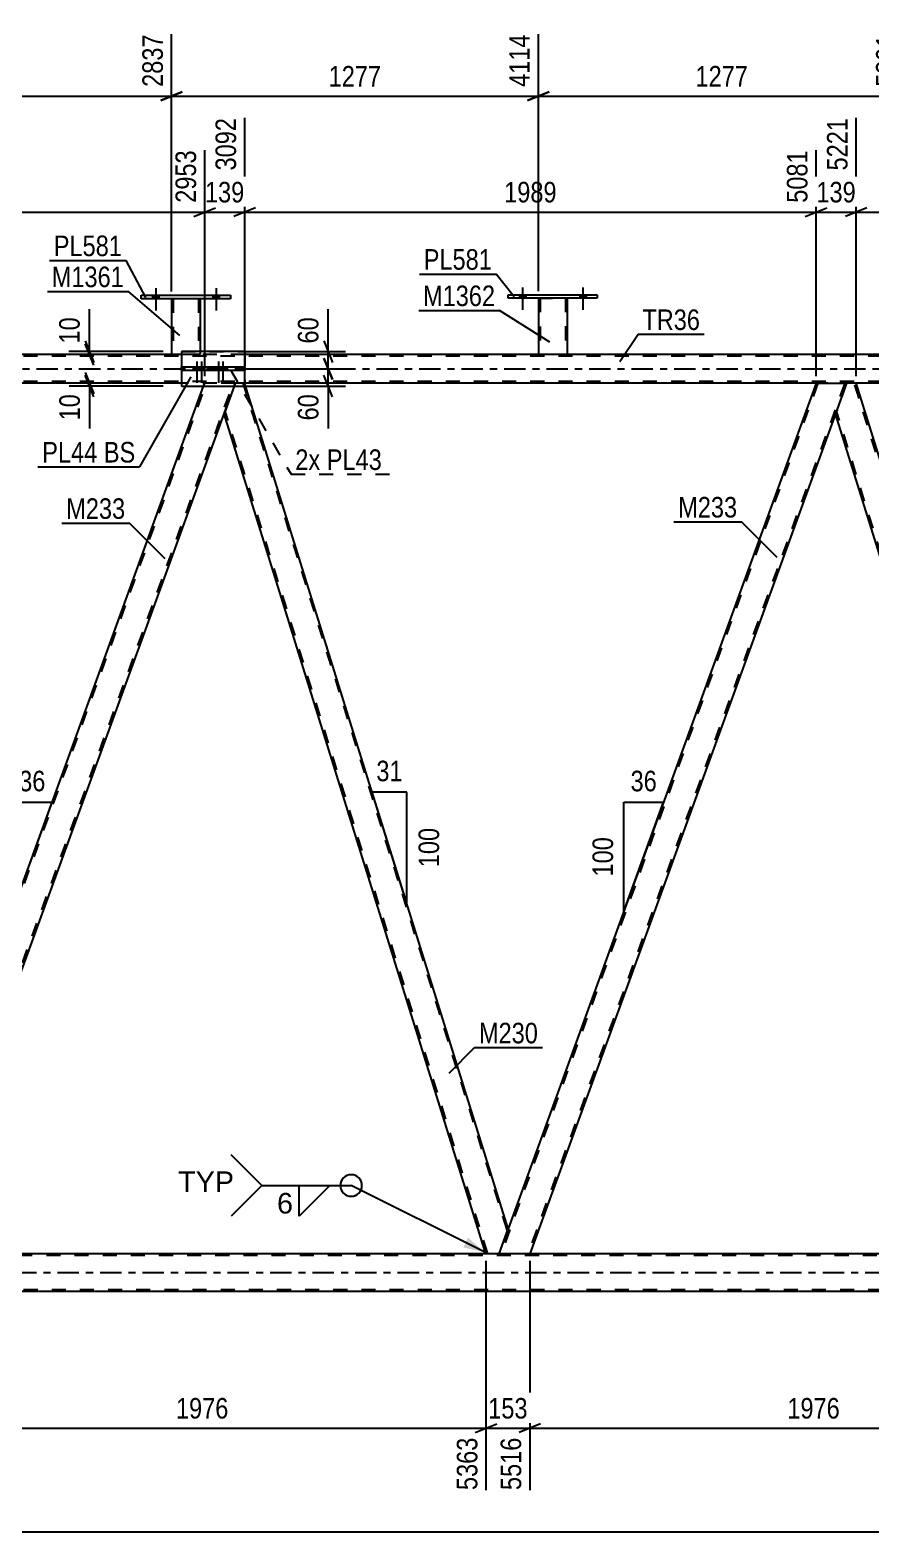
# Model space of a CAD drawing. Header units: millimetres. Extents: x 0 to 841, y 0 to 594.
# Drawn here: x 174.5 to 291.6, y 276.9 to 486.1 of the extents above; entities that cross this region are included whole.
import ezdxf

# ---------------------------------------------------------------- set-up
doc = ezdxf.new("R2010")
doc.units = ezdxf.units.MM
doc.linetypes.add('DXK_LINE_DOT2', pattern=[3.9198, 1.9599, -1.9599])
doc.linetypes.add('DXK_LINE_DOT3', pattern=[5.9187, 2.979, -0.9799, 0.9799, -0.9799])
doc.styles.add('Arial', font='ARIAL.TTF', dxfattribs={"height": 0.2})
doc.styles.add('Arial Narrow', font='ARIALN.TTF', dxfattribs={"height": 0.2})

# ---------------------------------------------------------------- blocks, each defined once
blk = doc.blocks.new('Part-247305034-2381 - 2328')
at = {"color": 7, "linetype": 'DXK_LINE_DOT2'}
for p, q in [((736.08, 440.63), (80.69, 440.63)), ((204.41, 440.87), (194.19, 440.87)), ((247.28, 440.87), (245.28, 440.87)), ((736.08, 437.11), (80.69, 437.11)), ((204.41, 436.87), (195.57, 436.87)), ((289.52, 436.87), (283.94, 436.87))]:
    blk.add_line(p, q, dxfattribs=at)
at = {"color": 2, "linetype": 'Continuous'}
for p, q in [((194.19, 440.87), (147.1, 440.87)), ((245.28, 440.87), (204.41, 440.87)), ((296.35, 440.87), (247.28, 440.87)), ((195.57, 436.87), (124.93, 436.87)), ((283.94, 436.87), (204.41, 436.87)), ((369.08, 436.87), (289.52, 436.87))]:
    blk.add_line(p, q, dxfattribs=at)
at = {"color": 7, "linetype": 'DXK_LINE_DOT3'}
blk.add_line((80.69, 438.87), (736.08, 438.87), dxfattribs=at)
blk = doc.blocks.new('Bolt-247305034-2442 - 2328')
at = {"color": 1, "linetype": 'DXK_LINE_DOT2'}
for p, q in [((197.74, 439.91), (197.74, 436.91)), ((198.35, 439.91), (198.35, 436.91)), ((200.74, 439.91), (200.74, 436.91)), ((201.36, 439.91), (201.36, 436.91)), ((197.38, 439.11), (197.38, 438.63)), ((197.99, 439.11), (197.99, 438.63)), ((198.1, 439.11), (198.1, 438.63)), ((198.71, 439.11), (198.71, 438.63)), ((200.38, 439.11), (200.38, 438.63)), ((201, 439.11), (201, 438.63)), ((201.1, 439.11), (201.1, 438.63)), ((201.72, 439.11), (201.72, 438.63))]:
    blk.add_line(p, q, dxfattribs=at)
blk = doc.blocks.new('Bolt-247305034-2443 - 2328')
at = {"linetype": 'Continuous'}
for points in [[(198.1, 439.11), (197.38, 439.11), (197.38, 438.63), (198.1, 438.63)], [(198.71, 439.11), (197.99, 439.11), (197.99, 438.63), (198.71, 438.63)], [(201.1, 439.11), (200.38, 439.11), (200.38, 438.63), (201.1, 438.63)], [(201.72, 439.11), (201, 439.11), (201, 438.63), (201.72, 438.63)]]:
    blk.add_hatch(color=1, dxfattribs=at).paths.add_polyline_path(points)
at = {"color": 1, "linetype": 'Continuous'}
for p, q in [((197.74, 439.91), (197.74, 436.91)), ((198.35, 439.91), (198.35, 436.91)), ((200.74, 439.91), (200.74, 436.91)), ((201.36, 439.91), (201.36, 436.91)), ((197.38, 439.11), (197.38, 438.63)), ((197.99, 439.11), (197.99, 438.63)), ((198.1, 439.11), (198.1, 438.63)), ((198.71, 439.11), (198.71, 438.63)), ((200.38, 439.11), (200.38, 438.63)), ((201, 439.11), (201, 438.63)), ((201.1, 439.11), (201.1, 438.63)), ((201.72, 439.11), (201.72, 438.63))]:
    blk.add_line(p, q, dxfattribs=at)
blk = doc.blocks.new('Part-247305034-20422 - 2328')
at = {"color": 2, "linetype": 'Continuous'}
for p, q in [((241.07, 448.71), (241.07, 449.19)), ((241.07, 449.19), (253.47, 449.19)), ((253.47, 448.71), (241.07, 448.71)), ((253.47, 449.19), (253.47, 448.71))]:
    blk.add_line(p, q, dxfattribs=at)
blk = doc.blocks.new('Part-247305034-2470 - 2328')
at = {"color": 7, "linetype": 'DXK_LINE_DOT2'}
for p, q in [((204.41, 439.11), (195.57, 439.11)), ((195.57, 439.11), (195.57, 438.63)), ((204.41, 438.63), (195.57, 438.63)), ((201.95, 439.11), (201.95, 438.63)), ((204.41, 439.11), (204.41, 438.63))]:
    blk.add_line(p, q, dxfattribs=at)
blk = doc.blocks.new('Bolt-247305034-20449 - 2328')
at = {"linetype": 'Continuous'}
for points in [[(242.63, 448.71), (243.51, 448.71), (243.51, 449.19), (242.63, 449.19)], [(251.03, 448.71), (251.91, 448.71), (251.91, 449.19), (251.03, 449.19)]]:
    blk.add_hatch(color=1, dxfattribs=at).paths.add_polyline_path(points)
at = {"color": 1, "linetype": 'Continuous'}
for p, q in [((243.07, 450.19), (243.07, 447.07)), ((251.47, 450.19), (251.47, 447.07)), ((242.63, 449.19), (242.63, 448.71)), ((243.51, 449.19), (243.51, 448.71)), ((251.03, 449.19), (251.03, 448.71)), ((251.91, 449.19), (251.91, 448.71))]:
    blk.add_line(p, q, dxfattribs=at)
blk = doc.blocks.new('Part-247305034-2475 - 2328')
at = {"color": 2, "linetype": 'Continuous'}
for p, q in [((195.57, 438.63), (195.57, 439.11)), ((204.41, 439.11), (195.57, 439.11)), ((204.41, 438.63), (195.57, 438.63)), ((201.95, 438.63), (201.95, 439.11)), ((204.41, 439.11), (204.41, 438.63))]:
    blk.add_line(p, q, dxfattribs=at)
blk = doc.blocks.new('Bolt-247305034-20450 - 2328')
at = {"linetype": 'Continuous'}
for points in [[(242.63, 448.71), (243.51, 448.71), (243.51, 449.19), (242.63, 449.19)], [(251.03, 448.71), (251.91, 448.71), (251.91, 449.19), (251.03, 449.19)]]:
    blk.add_hatch(color=1, dxfattribs=at).paths.add_polyline_path(points)
at = {"color": 1, "linetype": 'Continuous'}
for p, q in [((243.07, 450.19), (243.07, 447.07)), ((251.47, 450.19), (251.47, 447.07)), ((242.63, 449.19), (242.63, 448.71)), ((243.51, 449.19), (243.51, 448.71)), ((251.03, 449.19), (251.03, 448.71)), ((251.91, 449.19), (251.91, 448.71))]:
    blk.add_line(p, q, dxfattribs=at)
blk = doc.blocks.new('Part-247305034-2565 - 2328')
at = {"color": 7, "linetype": 'DXK_LINE_DOT2'}
for p, q in [((195.57, 441.27), (195.57, 436.47)), ((195.57, 441.27), (204.41, 441.27)), ((204.41, 441.27), (204.41, 436.47)), ((195.57, 436.47), (204.41, 436.47))]:
    blk.add_line(p, q, dxfattribs=at)
blk = doc.blocks.new('Part-247305034-2603 - 2328')
at = {"color": 7, "linetype": 'DXK_LINE_DOT2'}
for p, q in [((154.94, 315.65), (199.06, 436.87)), ((158.69, 315.65), (202.81, 436.87)), ((198.66, 436.47), (198.81, 436.87)), ((203.07, 436.87), (198.81, 436.87)), ((201.52, 432.62), (203.07, 436.87)), ((154.69, 315.65), (156.44, 320.48)), ((158.95, 315.65), (160.7, 320.48)), ((158.95, 315.65), (154.69, 315.65))]:
    blk.add_line(p, q, dxfattribs=at)
at = {"color": 2, "linetype": 'Continuous'}
for p, q in [((156.44, 320.48), (198.66, 436.47)), ((160.7, 320.48), (201.52, 432.62))]:
    blk.add_line(p, q, dxfattribs=at)
blk = doc.blocks.new('Part-247305034-2529 - 2328')
at = {"color": 7, "linetype": 'DXK_LINE_DOT2'}
for p, q in [((723.58, 315.41), (59.95, 315.41)), ((724.33, 310.61), (59.95, 310.61))]:
    blk.add_line(p, q, dxfattribs=at)
at = {"color": 2, "linetype": 'Continuous'}
for p, q in [((318.46, 315.65), (163.39, 315.65)), ((318.46, 310.37), (163.39, 310.37))]:
    blk.add_line(p, q, dxfattribs=at)
at = {"color": 7, "linetype": 'DXK_LINE_DOT3'}
blk.add_line((59.95, 313.01), (723.96, 313.01), dxfattribs=at)
blk = doc.blocks.new('Part-247305034-2534 - 2328')
at = {"color": 2, "linetype": 'Continuous'}
for p, q in [((204.41, 441.27), (195.57, 441.27)), ((195.57, 441.27), (195.57, 439.11)), ((204.41, 436.47), (204.41, 441.27)), ((195.57, 438.63), (195.57, 436.47)), ((195.57, 436.47), (204.41, 436.47))]:
    blk.add_line(p, q, dxfattribs=at)
at = {"color": 7, "linetype": 'DXK_LINE_DOT2'}
blk.add_line((195.57, 438.63), (195.57, 439.11), dxfattribs=at)
blk = doc.blocks.new('Part-247305034-2608 - 2328')
at = {"color": 2, "linetype": 'Continuous'}
for p, q in [((202.92, 436.47), (201.52, 432.62)), ((241.09, 319.12), (204.41, 436.79)), ((237.98, 315.65), (201.52, 432.62)), ((239.82, 315.65), (241.09, 319.12))]:
    blk.add_line(p, q, dxfattribs=at)
at = {"color": 7, "linetype": 'DXK_LINE_DOT2'}
for p, q in [((203.07, 436.87), (202.92, 436.47)), ((204.38, 436.87), (203.07, 436.87)), ((204.13, 436.87), (240.95, 318.75)), ((204.41, 436.79), (204.38, 436.87)), ((238.23, 315.65), (201.65, 432.99)), ((239.82, 315.65), (237.98, 315.65))]:
    blk.add_line(p, q, dxfattribs=at)
blk = doc.blocks.new('Part-247305034-2613 - 2328')
at = {"color": 7, "linetype": 'DXK_LINE_DOT2'}
for p, q in [((284.2, 436.87), (240.08, 315.65)), ((287.94, 436.87), (243.82, 315.65)), ((288.2, 436.87), (286.65, 432.62)), ((241.09, 319.12), (239.82, 315.65)), ((244.08, 315.65), (239.82, 315.65))]:
    blk.add_line(p, q, dxfattribs=at)
at = {"color": 2, "linetype": 'Continuous'}
for p, q in [((283.94, 436.87), (241.09, 319.12)), ((283.94, 436.87), (288.2, 436.87)), ((286.65, 432.62), (244.08, 315.65))]:
    blk.add_line(p, q, dxfattribs=at)
blk = doc.blocks.new('Part-247305034-2618 - 2328')
at = {"color": 2, "linetype": 'Continuous'}
for p, q in [((288.2, 436.87), (286.65, 432.62)), ((289.52, 436.87), (288.2, 436.87)), ((325.8, 320.48), (289.52, 436.87)), ((321.61, 320.48), (286.65, 432.62))]:
    blk.add_line(p, q, dxfattribs=at)
at = {"color": 7, "linetype": 'DXK_LINE_DOT2'}
for p, q in [((326.09, 318.75), (289.27, 436.87)), ((323.36, 315.65), (286.79, 432.99)), ((323.11, 315.65), (321.61, 320.48)), ((326.22, 319.12), (325.8, 320.48)), ((324.96, 315.65), (326.22, 319.12)), ((323.11, 315.65), (324.96, 315.65))]:
    blk.add_line(p, q, dxfattribs=at)
blk = doc.blocks.new('Part-247305034-20419 - 2328')
at = {"color": 7, "linetype": 'DXK_LINE_DOT2'}
for p, q in [((194.19, 448.65), (198.19, 448.65)), ((194.19, 448.64), (194.19, 448.65)), ((194.19, 448.65), (194.19, 448.64)), ((194.43, 448.65), (194.43, 440.87)), ((197.95, 448.65), (197.95, 440.87)), ((198.19, 448.65), (198.19, 448.64)), ((198.19, 448.64), (198.19, 448.65)), ((198.19, 440.87), (195.57, 440.87)), ((198.19, 441.27), (198.19, 440.87))]:
    blk.add_line(p, q, dxfattribs=at)
at = {"color": 2, "linetype": 'Continuous'}
for p, q in [((194.19, 448.64), (194.19, 440.87)), ((198.19, 448.64), (198.19, 441.27)), ((195.57, 440.87), (194.19, 440.87))]:
    blk.add_line(p, q, dxfattribs=at)
blk = doc.blocks.new('Part-247305034-20420 - 2328')
at = {"color": 2, "linetype": 'Continuous'}
for p, q in [((189.99, 448.64), (189.99, 449.12)), ((189.99, 449.12), (202.39, 449.12)), ((202.39, 448.64), (189.99, 448.64)), ((202.39, 449.12), (202.39, 448.64))]:
    blk.add_line(p, q, dxfattribs=at)
blk = doc.blocks.new('Part-247305034-20421 - 2328')
at = {"color": 7, "linetype": 'DXK_LINE_DOT2'}
for p, q in [((245.27, 448.71), (249.27, 448.72)), ((245.51, 448.71), (245.52, 440.87)), ((249.03, 448.72), (249.04, 440.87)), ((249.27, 448.72), (249.27, 448.71)), ((249.27, 448.71), (249.27, 448.72)), ((245.28, 440.87), (245.28, 440.87)), ((245.28, 440.87), (245.28, 440.87)), ((245.28, 440.87), (245.28, 440.87)), ((248.97, 440.87), (248.98, 440.87)), ((248.98, 440.87), (249.02, 440.87)), ((249.02, 440.87), (249.04, 440.87))]:
    blk.add_line(p, q, dxfattribs=at)
at = {"color": 2, "linetype": 'Continuous'}
for p, q in [((245.27, 448.71), (245.28, 440.87)), ((249.27, 448.71), (249.28, 440.88)), ((249.24, 440.88), (245.28, 440.87)), ((249.28, 440.88), (249.24, 440.88))]:
    blk.add_line(p, q, dxfattribs=at)
blk = doc.blocks.new('Bolt-247305034-20447 - 2328')
at = {"linetype": 'Continuous'}
for points in [[(191.55, 448.64), (192.43, 448.64), (192.43, 449.12), (191.55, 449.12)], [(199.95, 448.64), (200.83, 448.64), (200.83, 449.12), (199.95, 449.12)]]:
    blk.add_hatch(color=1, dxfattribs=at).paths.add_polyline_path(points)
at = {"color": 1, "linetype": 'Continuous'}
for p, q in [((191.99, 450.12), (191.99, 447)), ((200.39, 450.12), (200.39, 447)), ((191.55, 449.12), (191.55, 448.64)), ((192.43, 449.12), (192.43, 448.64)), ((199.95, 449.12), (199.95, 448.64)), ((200.83, 449.12), (200.83, 448.64))]:
    blk.add_line(p, q, dxfattribs=at)
blk = doc.blocks.new('Bolt-247305034-20448 - 2328')
at = {"linetype": 'Continuous'}
for points in [[(191.55, 448.64), (192.43, 448.64), (192.43, 449.12), (191.55, 449.12)], [(199.95, 448.64), (200.83, 448.64), (200.83, 449.12), (199.95, 449.12)]]:
    blk.add_hatch(color=1, dxfattribs=at).paths.add_polyline_path(points)
at = {"color": 1, "linetype": 'Continuous'}
for p, q in [((191.99, 450.12), (191.99, 447)), ((200.39, 450.12), (200.39, 447)), ((191.55, 449.12), (191.55, 448.64)), ((192.43, 449.12), (192.43, 448.64)), ((199.95, 449.12), (199.95, 448.64)), ((200.83, 449.12), (200.83, 448.64))]:
    blk.add_line(p, q, dxfattribs=at)
blk = doc.blocks.new('StraightDimension-247305034-3221 - 2328')
at = {"color": 7, "linetype": 'Continuous'}
for p, q in [((182.16, 442.77), (183.36, 439.77)), ((183.36, 439.37), (182.16, 442.37)), ((193.05, 441.27), (179.91, 441.27)), ((193.05, 440.87), (179.91, 440.87)), ((182.76, 440.87), (182.76, 441.27))]:
    blk.add_line(p, q, dxfattribs=at)
at = {"color": 0}
blk.add_wipeout([(182.01, 446.65), (177.81, 446.65), (177.81, 441.8), (182.01, 441.8)], dxfattribs=at)
at = {"color": 7, "linetype": 'Continuous'}
blk.add_line((182.76, 441.27), (182.76, 447.18), dxfattribs=at)
blk.add_line((182.76, 441.27), (182.76, 447.18), dxfattribs=at)
at = {"color": 3, "style": 'Arial Narrow'}
blk.add_text('10', height=2.863, rotation=90.0002, dxfattribs=at).set_placement((181.41, 442.4))
blk = doc.blocks.new('StraightDimension-247305034-35390 - 2328')
at = {"color": 7, "linetype": 'Continuous'}
for p, q in [((289.52, 437.87), (289.52, 473.81)), ((369.08, 437.87), (369.08, 469.31)), ((291.02, 461.3), (288.02, 460.1)), ((289.52, 460.7), (369.08, 460.7)), ((367.58, 460.1), (370.58, 461.3))]:
    blk.add_line(p, q, dxfattribs=at)
at = {"color": 0, "linetype": 'Continuous'}
blk.add_wipeout([(368.48, 469.91), (364.28, 469.91), (364.28, 461.4), (368.48, 461.4)], dxfattribs=at)
at = {"color": 0}
blk.add_wipeout([(333.55, 461.45), (333.55, 465.65), (325.04, 465.65), (325.04, 461.45)], dxfattribs=at)
at = {"color": 3, "linetype": 'Continuous', "style": 'Arial Narrow'}
blk.add_text('7210', height=2.863, rotation=90.0002, dxfattribs=at).set_placement((367.88, 462))
at = {"color": 3, "style": 'Arial Narrow'}
blk.add_text('1989', height=2.863, dxfattribs=at).set_placement((325.64, 462.05))
blk = doc.blocks.new('StraightDimension-247305034-35392 - 2328')
at = {"color": 7, "linetype": 'Continuous'}
for p, q in [((204.38, 437.87), (204.38, 473.81)), ((283.94, 437.87), (283.94, 469.31)), ((205.88, 461.3), (202.88, 460.1)), ((204.38, 460.7), (283.94, 460.7)), ((282.44, 460.1), (285.44, 461.3))]:
    blk.add_line(p, q, dxfattribs=at)
at = {"color": 0, "linetype": 'Continuous'}
blk.add_wipeout([(283.34, 469.91), (279.14, 469.91), (279.14, 461.4), (283.34, 461.4)], dxfattribs=at)
at = {"color": 0}
blk.add_wipeout([(248.42, 461.45), (248.42, 465.65), (239.91, 465.65), (239.91, 461.45)], dxfattribs=at)
at = {"color": 3, "linetype": 'Continuous', "style": 'Arial Narrow'}
blk.add_text('5081', height=2.863, rotation=90.0002, dxfattribs=at).set_placement((282.74, 462))
at = {"color": 3, "style": 'Arial Narrow'}
blk.add_text('1989', height=2.863, dxfattribs=at).set_placement((240.51, 462.05))
blk = doc.blocks.new('AngleDimension-247305034-39383 - 2328')
at = {"color": 7, "linetype": 'Continuous'}
for p, q in [((172.04, 378.54), (177.58, 378.54)), ((172.04, 363.31), (177.58, 378.54)), ((172.04, 363.31), (172.04, 378.54)), ((175.75, 373.53), (177.58, 378.54))]:
    blk.add_line(p, q, dxfattribs=at)
at = {"color": 0}
for points in [[(177.24, 379.44), (177.24, 383.64), (172.38, 383.64), (172.38, 379.44)], [(171.14, 374.27), (166.94, 374.27), (166.94, 367.58), (171.14, 367.58)]]:
    blk.add_wipeout(points, dxfattribs=at)
at = {"color": 3, "style": 'Arial Narrow'}
blk.add_text('36', height=2.863, dxfattribs=at).set_placement((172.98, 380.04))
blk.add_text('100', height=2.863, rotation=90.0002, dxfattribs=at).set_placement((170.54, 368.18))
blk = doc.blocks.new('AngleDimension-247305034-39381 - 2328')
at = {"color": 7, "linetype": 'Continuous'}
for p, q in [((225.53, 369.02), (222.13, 379.94)), ((226.95, 379.94), (222.13, 379.94)), ((226.95, 364.48), (222.13, 379.94)), ((226.95, 364.48), (226.95, 379.94))]:
    blk.add_line(p, q, dxfattribs=at)
at = {"color": 0}
for points in [[(226.97, 380.84), (226.97, 385.04), (222.11, 385.04), (222.11, 380.84)], [(232.05, 375.55), (227.85, 375.55), (227.85, 368.87), (232.05, 368.87)]]:
    blk.add_wipeout(points, dxfattribs=at)
at = {"color": 3, "style": 'Arial Narrow'}
blk.add_text('31', height=2.863, dxfattribs=at).set_placement((222.71, 381.44))
blk.add_text('100', height=2.863, rotation=90.0002, dxfattribs=at).set_placement((231.45, 369.47))
blk = doc.blocks.new('StraightDimension-247305034-35764 - 2328')
at = {"color": 7, "linetype": 'Continuous'}
for p, q in [((245.27, 449.71), (245.27, 485.46)), ((296.35, 449.71), (296.35, 485.46)), ((246.77, 477.44), (243.77, 476.24)), ((294.85, 476.24), (297.85, 477.44)), ((245.27, 476.84), (296.35, 476.84))]:
    blk.add_line(p, q, dxfattribs=at)
at = {"color": 0, "linetype": 'Continuous'}
blk.add_wipeout([(295.75, 486.06), (291.55, 486.06), (291.55, 477.54), (295.75, 477.54)], dxfattribs=at)
at = {"color": 0}
blk.add_wipeout([(275.06, 477.59), (275.06, 481.79), (266.55, 481.79), (266.55, 477.59)], dxfattribs=at)
at = {"color": 3, "linetype": 'Continuous', "style": 'Arial Narrow'}
blk.add_text('5391', height=2.863, rotation=90.0002, dxfattribs=at).set_placement((295.15, 478.14))
at = {"color": 3, "style": 'Arial Narrow'}
blk.add_text('1277', height=2.863, dxfattribs=at).set_placement((267.15, 478.19))
blk = doc.blocks.new('StraightDimension-247305034-3206 - 2328')
at = {"color": 7, "linetype": 'Continuous'}
for p, q in [((215.4, 440.37), (216.6, 437.37)), ((203.89, 438.87), (218.4, 438.87)), ((216.6, 434.97), (215.4, 437.97)), ((216, 436.47), (216, 438.87)), ((203.89, 436.47), (218.4, 436.47))]:
    blk.add_line(p, q, dxfattribs=at)
at = {"color": 0}
blk.add_wipeout([(215.25, 435.95), (211.05, 435.95), (211.05, 431.09), (215.25, 431.09)], dxfattribs=at)
at = {"color": 7, "linetype": 'Continuous'}
blk.add_line((216, 436.47), (216, 430.56), dxfattribs=at)
blk.add_line((216, 436.47), (216, 430.56), dxfattribs=at)
at = {"color": 3, "style": 'Arial Narrow'}
blk.add_text('60', height=2.863, rotation=90.0002, dxfattribs=at).set_placement((214.65, 431.69))
blk = doc.blocks.new('StraightDimension-247305034-3192 - 2328')
at = {"color": 7, "linetype": 'Continuous'}
for p, q in [((215.4, 442.77), (216.6, 439.77)), ((203.89, 441.27), (218.4, 441.27)), ((216.6, 437.37), (215.4, 440.37)), ((216, 438.87), (216, 441.27)), ((203.89, 438.87), (218.4, 438.87))]:
    blk.add_line(p, q, dxfattribs=at)
at = {"color": 0}
blk.add_wipeout([(215.25, 446.65), (211.05, 446.65), (211.05, 441.8), (215.25, 441.8)], dxfattribs=at)
at = {"color": 7, "linetype": 'Continuous'}
blk.add_line((216, 441.27), (216, 447.18), dxfattribs=at)
blk.add_line((216, 441.27), (216, 447.18), dxfattribs=at)
at = {"color": 3, "style": 'Arial Narrow'}
blk.add_text('60', height=2.863, rotation=90.0002, dxfattribs=at).set_placement((214.65, 442.4))
blk = doc.blocks.new('StraightDimension-247305034-3151 - 2328')
at = {"color": 7, "linetype": 'Continuous'}
blk.add_line((49.09, 276.89), (775.34, 276.89), dxfattribs=at)
blk = doc.blocks.new('StraightDimension-247305034-3242 - 2328')
at = {"color": 7, "linetype": 'Continuous'}
for p, q in [((182.18, 438.37), (183.38, 435.37)), ((183.38, 434.97), (182.18, 437.97)), ((193.05, 436.87), (179.93, 436.87)), ((193.05, 436.47), (179.93, 436.47)), ((182.78, 436.47), (182.78, 436.87))]:
    blk.add_line(p, q, dxfattribs=at)
at = {"color": 0}
blk.add_wipeout([(182.03, 435.95), (177.83, 435.95), (177.83, 431.09), (182.03, 431.09)], dxfattribs=at)
at = {"color": 7, "linetype": 'Continuous'}
blk.add_line((182.78, 436.47), (182.78, 430.56), dxfattribs=at)
blk.add_line((182.78, 436.47), (182.78, 430.56), dxfattribs=at)
at = {"color": 3, "style": 'Arial Narrow'}
blk.add_text('10', height=2.863, rotation=90.0002, dxfattribs=at).set_placement((181.43, 431.69))
blk = doc.blocks.new('StraightDimension-247305034-35391 - 2328')
at = {"color": 7, "linetype": 'Continuous'}
for p, q in [((289.52, 437.87), (289.52, 473.81)), ((283.94, 437.87), (283.94, 469.31)), ((282.44, 460.1), (285.44, 461.3)), ((283.94, 460.7), (289.52, 460.7)), ((291.02, 461.3), (288.02, 460.1))]:
    blk.add_line(p, q, dxfattribs=at)
at = {"color": 0}
blk.add_wipeout([(290.07, 461.45), (290.07, 465.65), (283.39, 465.65), (283.39, 461.45)], dxfattribs=at)
at = {"color": 0, "linetype": 'Continuous'}
blk.add_wipeout([(288.92, 474.41), (284.72, 474.41), (284.72, 465.9), (288.92, 465.9)], dxfattribs=at)
at = {"color": 3, "linetype": 'Continuous', "style": 'Arial Narrow'}
blk.add_text('5221', height=2.863, rotation=90.0002, dxfattribs=at).set_placement((288.32, 466.5))
at = {"color": 3, "style": 'Arial Narrow'}
blk.add_text('139', height=2.863, dxfattribs=at).set_placement((283.99, 462.05))
blk = doc.blocks.new('StraightDimension-247305034-35393 - 2328')
at = {"color": 7, "linetype": 'Continuous'}
for p, q in [((204.38, 437.87), (204.38, 473.81)), ((198.81, 437.87), (198.81, 469.31)), ((197.31, 460.1), (200.31, 461.3)), ((198.81, 460.7), (204.38, 460.7)), ((205.88, 461.3), (202.88, 460.1))]:
    blk.add_line(p, q, dxfattribs=at)
at = {"color": 0}
blk.add_wipeout([(204.94, 461.45), (204.94, 465.65), (198.25, 465.65), (198.25, 461.45)], dxfattribs=at)
at = {"color": 0, "linetype": 'Continuous'}
blk.add_wipeout([(203.78, 474.41), (199.58, 474.41), (199.58, 465.9), (203.78, 465.9)], dxfattribs=at)
at = {"color": 3, "linetype": 'Continuous', "style": 'Arial Narrow'}
blk.add_text('3092', height=2.863, rotation=90.0002, dxfattribs=at).set_placement((203.18, 466.5))
at = {"color": 3, "style": 'Arial Narrow'}
blk.add_text('139', height=2.863, dxfattribs=at).set_placement((198.85, 462.05))
blk = doc.blocks.new('StraightDimension-247305034-35394 - 2328')
at = {"color": 7, "linetype": 'Continuous'}
for p, q in [((119.25, 437.87), (119.25, 471.99)), ((198.81, 437.87), (198.81, 469.31)), ((120.75, 461.3), (117.75, 460.1)), ((119.25, 460.7), (198.81, 460.7)), ((197.31, 460.1), (200.31, 461.3))]:
    blk.add_line(p, q, dxfattribs=at)
at = {"color": 0, "linetype": 'Continuous'}
blk.add_wipeout([(198.21, 469.91), (194.01, 469.91), (194.01, 461.4), (198.21, 461.4)], dxfattribs=at)
at = {"color": 0}
blk.add_wipeout([(163.29, 461.45), (163.29, 465.65), (154.77, 465.65), (154.77, 461.45)], dxfattribs=at)
at = {"color": 3, "linetype": 'Continuous', "style": 'Arial Narrow'}
blk.add_text('2953', height=2.863, rotation=90.0002, dxfattribs=at).set_placement((197.61, 462))
at = {"color": 3, "style": 'Arial Narrow'}
blk.add_text('1989', height=2.863, dxfattribs=at).set_placement((155.37, 462.05))
blk = doc.blocks.new('StraightDimension-247305034-35765 - 2328')
at = {"color": 7, "linetype": 'Continuous'}
for p, q in [((194.19, 449.64), (194.19, 485.46)), ((245.27, 449.71), (245.27, 485.46)), ((195.69, 477.44), (192.69, 476.24)), ((243.77, 476.24), (246.77, 477.44)), ((194.19, 476.84), (245.27, 476.84))]:
    blk.add_line(p, q, dxfattribs=at)
at = {"color": 0, "linetype": 'Continuous'}
blk.add_wipeout([(244.67, 486.06), (240.47, 486.06), (240.47, 477.54), (244.67, 477.54)], dxfattribs=at)
at = {"color": 0}
blk.add_wipeout([(223.98, 477.59), (223.98, 481.79), (215.47, 481.79), (215.47, 477.59)], dxfattribs=at)
at = {"color": 3, "linetype": 'Continuous', "style": 'Arial Narrow'}
blk.add_text('4114', height=2.863, rotation=90.0002, dxfattribs=at).set_placement((244.07, 478.14))
at = {"color": 3, "style": 'Arial Narrow'}
blk.add_text('1277', height=2.863, dxfattribs=at).set_placement((216.07, 478.19))
blk = doc.blocks.new('StraightDimension-247305034-35766 - 2328')
at = {"color": 7, "linetype": 'Continuous'}
for p, q in [((143.1, 449.71), (143.1, 485.46)), ((194.19, 449.64), (194.19, 485.46)), ((144.6, 477.44), (141.6, 476.24)), ((192.69, 476.24), (195.69, 477.44)), ((143.1, 476.84), (194.19, 476.84))]:
    blk.add_line(p, q, dxfattribs=at)
at = {"color": 0, "linetype": 'Continuous'}
blk.add_wipeout([(193.59, 486.06), (189.39, 486.06), (189.39, 477.54), (193.59, 477.54)], dxfattribs=at)
at = {"color": 0}
blk.add_wipeout([(172.9, 477.59), (172.9, 481.79), (164.39, 481.79), (164.39, 477.59)], dxfattribs=at)
at = {"color": 3, "linetype": 'Continuous', "style": 'Arial Narrow'}
blk.add_text('2837', height=2.863, rotation=90.0002, dxfattribs=at).set_placement((192.99, 478.14))
at = {"color": 3, "style": 'Arial Narrow'}
blk.add_text('1277', height=2.863, dxfattribs=at).set_placement((164.99, 478.19))
blk = doc.blocks.new('StraightDimension-247305034-39005 - 2328')
at = {"color": 7, "linetype": 'Continuous'}
for p, q in [((244.08, 314.65), (244.08, 282.73)), ((323.11, 314.65), (323.11, 282.73)), ((245.58, 291.94), (242.58, 290.74)), ((244.08, 291.34), (323.11, 291.34)), ((321.61, 290.74), (324.61, 291.94))]:
    blk.add_line(p, q, dxfattribs=at)
at = {"color": 0}
blk.add_wipeout([(287.85, 292.09), (287.85, 296.29), (279.34, 296.29), (279.34, 292.09)], dxfattribs=at)
at = {"color": 0, "linetype": 'Continuous'}
blk.add_wipeout([(322.51, 290.64), (318.31, 290.64), (318.31, 282.13), (322.51, 282.13)], dxfattribs=at)
at = {"color": 3, "style": 'Arial Narrow'}
blk.add_text('1976', height=2.863, dxfattribs=at).set_placement((279.94, 292.69))
at = {"color": 3, "linetype": 'Continuous', "style": 'Arial Narrow'}
blk.add_text('7492', height=2.863, rotation=90.0002, dxfattribs=at).set_placement((321.91, 282.73))
blk = doc.blocks.new('StraightDimension-247305034-39006 - 2328')
at = {"color": 7, "linetype": 'Continuous'}
for p, q in [((237.98, 314.65), (237.98, 282.73)), ((244.08, 314.65), (244.08, 282.73)), ((236.48, 290.74), (239.48, 291.94)), ((237.98, 291.34), (244.08, 291.34)), ((245.58, 291.94), (242.58, 290.74))]:
    blk.add_line(p, q, dxfattribs=at)
at = {"color": 0}
blk.add_wipeout([(244.37, 292.09), (244.37, 296.29), (237.69, 296.29), (237.69, 292.09)], dxfattribs=at)
at = {"color": 0, "linetype": 'Continuous'}
blk.add_wipeout([(243.48, 290.64), (239.28, 290.64), (239.28, 282.13), (243.48, 282.13)], dxfattribs=at)
at = {"color": 3, "style": 'Arial Narrow'}
blk.add_text('153', height=2.863, dxfattribs=at).set_placement((238.29, 292.69))
at = {"color": 3, "linetype": 'Continuous', "style": 'Arial Narrow'}
blk.add_text('5516', height=2.863, rotation=90.0002, dxfattribs=at).set_placement((242.88, 282.73))
blk = doc.blocks.new('StraightDimension-247305034-39007 - 2328')
at = {"color": 7, "linetype": 'Continuous'}
for p, q in [((158.95, 314.65), (158.95, 282.73)), ((237.98, 314.65), (237.98, 282.73)), ((160.45, 291.94), (157.45, 290.74)), ((158.95, 291.34), (237.98, 291.34)), ((236.48, 290.74), (239.48, 291.94))]:
    blk.add_line(p, q, dxfattribs=at)
at = {"color": 0}
blk.add_wipeout([(202.72, 292.09), (202.72, 296.29), (194.21, 296.29), (194.21, 292.09)], dxfattribs=at)
at = {"color": 0, "linetype": 'Continuous'}
blk.add_wipeout([(237.38, 290.64), (233.18, 290.64), (233.18, 282.13), (237.38, 282.13)], dxfattribs=at)
at = {"color": 3, "style": 'Arial Narrow'}
blk.add_text('1976', height=2.863, dxfattribs=at).set_placement((194.81, 292.69))
at = {"color": 3, "linetype": 'Continuous', "style": 'Arial Narrow'}
blk.add_text('5363', height=2.863, rotation=90.0002, dxfattribs=at).set_placement((236.78, 282.73))
blk = doc.blocks.new('AngleDimension-247305034-39411 - 2328')
at = {"color": 7, "linetype": 'Continuous'}
for p, q in [((257.17, 378.54), (262.71, 378.54)), ((257.17, 363.31), (262.71, 378.54)), ((257.17, 363.31), (257.17, 378.54)), ((260.89, 373.53), (262.71, 378.54))]:
    blk.add_line(p, q, dxfattribs=at)
at = {"color": 0}
for points in [[(262.37, 379.44), (262.37, 383.64), (257.51, 383.64), (257.51, 379.44)], [(256.27, 374.27), (252.07, 374.27), (252.07, 367.58), (256.27, 367.58)]]:
    blk.add_wipeout(points, dxfattribs=at)
at = {"color": 3, "style": 'Arial Narrow'}
blk.add_text('36', height=2.863, dxfattribs=at).set_placement((258.11, 380.04))
blk.add_text('100', height=2.863, rotation=90.0002, dxfattribs=at).set_placement((255.67, 368.18))
blk = doc.blocks.new('Mark-247305034-2377 - 2328')
at = {"color": 0}
blk.add_wipeout([(267.78, 444.28), (267.78, 447.28), (259.75, 447.28), (259.75, 444.28)], dxfattribs=at)
blk.add_wipeout([(267.78, 444.28), (267.78, 447.28), (259.75, 447.28), (259.75, 444.28)], dxfattribs=at)
at = {"color": 30, "linetype": 'Continuous'}
for p, q in [((256.6, 439.89), (259.15, 443.68)), ((259.15, 443.68), (268.38, 443.68))]:
    blk.add_line(p, q, dxfattribs=at)
at = {"color": 3, "style": 'Arial Narrow'}
blk.add_text('TR36', height=2.863, dxfattribs=at).set_placement((259.75, 444.28))
blk = doc.blocks.new('MarkSet-247305034-35290 - 2328')
at = {"color": 0}
blk.add_wipeout([(214.91, 424.79), (214.91, 427.79), (211.43, 427.79), (211.43, 424.79)], dxfattribs=at)
blk.add_wipeout([(214.91, 424.79), (214.91, 427.79), (211.43, 427.79), (211.43, 424.79)], dxfattribs=at)
at = {"color": 30, "linetype": 'DXK_LINE_DOT2'}
blk.add_line((202.41, 438.74), (210.83, 424.19), dxfattribs=at)
at = {"color": 0}
blk.add_wipeout([(223.48, 424.79), (223.48, 427.79), (215.81, 427.79), (215.81, 424.79)], dxfattribs=at)
blk.add_wipeout([(223.48, 424.79), (223.48, 427.79), (215.81, 427.79), (215.81, 424.79)], dxfattribs=at)
at = {"color": 30, "linetype": 'DXK_LINE_DOT2'}
blk.add_line((210.83, 424.19), (224.98, 424.19), dxfattribs=at)
at = {"color": 3, "style": 'Arial Narrow'}
for s, p in [('2x', (211.43, 424.79)), ('PL43', (215.81, 424.79))]:
    blk.add_text(s, height=2.863, dxfattribs=at).set_placement(p)
blk = doc.blocks.new('WeldMark-247305034-3813 - 2328')
at = {"linetype": 'Continuous'}
blk.add_hatch(color=30, dxfattribs=at).paths.add_polyline_path([(235.48, 317.87), (237.83, 315.86), (234.81, 316.52)])
at = {"color": 3, "linetype": 'Continuous'}
for q in [(202.5, 329.43), (202.5, 320.86)]:
    blk.add_line((206.78, 325.14), q, dxfattribs=at)
at = {"color": 30, "linetype": 'Continuous'}
blk.add_line((237.83, 315.86), (219.21, 325.14), dxfattribs=at)
at = {"color": 3, "linetype": 'Continuous'}
for start, end in [(90, 270), (270, 90)]:
    blk.add_arc((219.21, 325.14), 1.5, start, end, dxfattribs=at)
at = {"color": 0}
blk.add_wipeout([(211.31, 321.04), (211.31, 324.44), (208.68, 324.44), (208.68, 321.04)], dxfattribs=at)
at = {"color": 30, "linetype": 'Continuous'}
blk.add_line((206.78, 325.14), (219.21, 325.14), dxfattribs=at)
at = {"color": 3, "linetype": 'Continuous'}
for p, q in [((211.96, 325.14), (216.25, 325.14)), ((216.25, 325.14), (211.96, 320.86)), ((211.96, 320.86), (211.96, 325.14))]:
    blk.add_line(p, q, dxfattribs=at)
at = {"color": 3, "style": 'Arial'}
blk.add_text('6', height=2.87, dxfattribs=at).set_placement((208.88, 321.24))
at = {"color": 0, "linetype": 'Continuous'}
blk.add_wipeout([(202.88, 324.24), (202.88, 327.24), (195.11, 327.24), (195.11, 324.24)], dxfattribs=at)
blk.add_wipeout([(202.88, 324.24), (202.88, 327.24), (195.11, 327.24), (195.11, 324.24)], dxfattribs=at)
at = {"color": 3, "linetype": 'Continuous', "style": 'Arial'}
blk.add_text('TYP', height=2.865, dxfattribs=at).set_placement((195.11, 324.24))
blk = doc.blocks.new('Mark-247305034-36098 - 2328')
at = {"color": 0}
blk.add_wipeout([(187.3, 454.57), (187.3, 457.57), (177.8, 457.57), (177.8, 454.57)], dxfattribs=at)
blk.add_wipeout([(187.3, 454.57), (187.3, 457.57), (177.8, 457.57), (177.8, 454.57)], dxfattribs=at)
at = {"color": 30, "linetype": 'Continuous'}
for p in [(177.2, 453.97), (190.61, 448.81)]:
    blk.add_line(p, (187.9, 453.97), dxfattribs=at)
at = {"color": 3, "style": 'Arial Narrow'}
blk.add_text('PL581', height=2.863, dxfattribs=at).set_placement((177.8, 454.57))
blk = doc.blocks.new('Mark-247305034-35261 - 2328')
at = {"color": 0}
blk.add_wipeout([(245.23, 344.94), (245.23, 347.94), (237, 347.94), (237, 344.94)], dxfattribs=at)
blk.add_wipeout([(245.23, 344.94), (245.23, 347.94), (237, 347.94), (237, 344.94)], dxfattribs=at)
at = {"color": 30, "linetype": 'Continuous'}
for p, q in [((232.87, 340.8), (236.4, 344.34)), ((236.4, 344.34), (245.83, 344.34))]:
    blk.add_line(p, q, dxfattribs=at)
at = {"color": 3, "style": 'Arial Narrow'}
blk.add_text('M230', height=2.863, dxfattribs=at).set_placement((237, 344.94))
blk = doc.blocks.new('MarkSet-247305034-35268 - 2328')
at = {"color": 0}
blk.add_wipeout([(183.87, 425.83), (183.87, 428.83), (176.19, 428.83), (176.19, 425.83)], dxfattribs=at)
blk.add_wipeout([(183.87, 425.83), (183.87, 428.83), (176.19, 428.83), (176.19, 425.83)], dxfattribs=at)
blk.add_wipeout([(189.15, 425.83), (189.15, 428.83), (184.77, 428.83), (184.77, 425.83)], dxfattribs=at)
blk.add_wipeout([(189.15, 425.83), (189.15, 428.83), (184.77, 428.83), (184.77, 425.83)], dxfattribs=at)
at = {"color": 30, "linetype": 'Continuous'}
for p in [(196.87, 437.74), (175.59, 425.23)]:
    blk.add_line(p, (189.75, 425.23), dxfattribs=at)
at = {"color": 3, "style": 'Arial Narrow'}
for s, p in [('PL44', (176.19, 425.83)), ('BS', (184.77, 425.83))]:
    blk.add_text(s, height=2.863, dxfattribs=at).set_placement(p)
blk = doc.blocks.new('Mark-247305034-35345 - 2328')
at = {"color": 0}
blk.add_wipeout([(187.75, 417.98), (187.75, 420.98), (179.53, 420.98), (179.53, 417.98)], dxfattribs=at)
blk.add_wipeout([(187.75, 417.98), (187.75, 420.98), (179.53, 420.98), (179.53, 417.98)], dxfattribs=at)
at = {"color": 30, "linetype": 'Continuous'}
for p in [(178.93, 417.38), (193.3, 412.43)]:
    blk.add_line(p, (188.35, 417.38), dxfattribs=at)
at = {"color": 3, "style": 'Arial Narrow'}
blk.add_text('M233', height=2.863, dxfattribs=at).set_placement((179.53, 417.98))
blk = doc.blocks.new('Mark-247305034-35348 - 2328')
at = {"color": 0}
blk.add_wipeout([(272.96, 418.17), (272.96, 421.17), (264.74, 421.17), (264.74, 418.17)], dxfattribs=at)
blk.add_wipeout([(272.96, 418.17), (272.96, 421.17), (264.74, 421.17), (264.74, 418.17)], dxfattribs=at)
at = {"color": 30, "linetype": 'Continuous'}
for p in [(264.14, 417.57), (278.51, 412.62)]:
    blk.add_line(p, (273.56, 417.57), dxfattribs=at)
at = {"color": 3, "style": 'Arial Narrow'}
blk.add_text('M233', height=2.863, dxfattribs=at).set_placement((264.74, 418.17))
blk = doc.blocks.new('Mark-247305034-36095 - 2328')
at = {"color": 0}
blk.add_wipeout([(187.58, 450.25), (187.58, 453.25), (177.52, 453.25), (177.52, 450.25)], dxfattribs=at)
blk.add_wipeout([(187.58, 450.25), (187.58, 453.25), (177.52, 453.25), (177.52, 450.25)], dxfattribs=at)
at = {"color": 30, "linetype": 'Continuous'}
for p in [(176.92, 449.65), (195.36, 443.51)]:
    blk.add_line(p, (188.18, 449.65), dxfattribs=at)
at = {"color": 3, "style": 'Arial Narrow'}
blk.add_text('M1361', height=2.863, dxfattribs=at).set_placement((177.52, 450.25))
blk = doc.blocks.new('Mark-247305034-36101 - 2328')
at = {"color": 0}
blk.add_wipeout([(239.26, 447.61), (239.26, 450.61), (229.21, 450.61), (229.21, 447.61)], dxfattribs=at)
blk.add_wipeout([(239.26, 447.61), (239.26, 450.61), (229.21, 450.61), (229.21, 447.61)], dxfattribs=at)
at = {"color": 30, "linetype": 'Continuous'}
for p in [(228.61, 447.01), (246.86, 442.6)]:
    blk.add_line(p, (239.86, 447.01), dxfattribs=at)
at = {"color": 3, "style": 'Arial Narrow'}
blk.add_text('M1362', height=2.863, dxfattribs=at).set_placement((229.21, 447.61))
blk = doc.blocks.new('Mark-247305034-36104 - 2328')
at = {"color": 0}
blk.add_wipeout([(238.81, 452.68), (238.81, 455.68), (229.31, 455.68), (229.31, 452.68)], dxfattribs=at)
blk.add_wipeout([(238.81, 452.68), (238.81, 455.68), (229.31, 455.68), (229.31, 452.68)], dxfattribs=at)
at = {"color": 30, "linetype": 'Continuous'}
for p in [(228.71, 452.08), (241.9, 448.89)]:
    blk.add_line(p, (239.41, 452.08), dxfattribs=at)
at = {"color": 3, "style": 'Arial Narrow'}
blk.add_text('PL581', height=2.863, dxfattribs=at).set_placement((229.31, 452.68))

msp = doc.modelspace()

# ---------------------------------------------------------------- block references
for name in ['Bolt-247305034-20447 - 2328', 'Bolt-247305034-20448 - 2328', 'Bolt-247305034-20449 - 2328', 'Bolt-247305034-20450 - 2328', 'Part-247305034-20420 - 2328', 'Part-247305034-20419 - 2328', 'Part-247305034-20422 - 2328', 'Part-247305034-20421 - 2328', 'Part-247305034-2381 - 2328', 'Part-247305034-2565 - 2328', 'Part-247305034-2534 - 2328', 'Bolt-247305034-2442 - 2328', 'Bolt-247305034-2443 - 2328', 'Part-247305034-2470 - 2328', 'Part-247305034-2475 - 2328', 'Part-247305034-2603 - 2328', 'Part-247305034-2608 - 2328', 'Part-247305034-2613 - 2328', 'Part-247305034-2618 - 2328', 'Part-247305034-2529 - 2328']:
    msp.add_blockref(name, (0, 0))

# ---------------------------------------------------------------- next in the draw order: block references
for name in ['StraightDimension-247305034-35392 - 2328', 'StraightDimension-247305034-35390 - 2328', 'StraightDimension-247305034-3221 - 2328', 'AngleDimension-247305034-39381 - 2328', 'AngleDimension-247305034-39383 - 2328']:
    msp.add_blockref(name, (0, 0))

# ---------------------------------------------------------------- next in the draw order: block references
for name in ['StraightDimension-247305034-35764 - 2328', 'Mark-247305034-2377 - 2328', 'StraightDimension-247305034-3206 - 2328']:
    msp.add_blockref(name, (0, 0))

# ---------------------------------------------------------------- next in the draw order: block references
for name in ['StraightDimension-247305034-35391 - 2328', 'StraightDimension-247305034-3192 - 2328', 'StraightDimension-247305034-3151 - 2328']:
    msp.add_blockref(name, (0, 0))

# ---------------------------------------------------------------- next in the draw order: block references
for name in ['StraightDimension-247305034-35393 - 2328', 'StraightDimension-247305034-3242 - 2328', 'Mark-247305034-35345 - 2328', 'Mark-247305034-35348 - 2328', 'AngleDimension-247305034-39411 - 2328', 'Mark-247305034-35261 - 2328', 'WeldMark-247305034-3813 - 2328', 'StraightDimension-247305034-39005 - 2328']:
    msp.add_blockref(name, (0, 0))

# ---------------------------------------------------------------- next in the draw order: block references
for name in ['StraightDimension-247305034-35394 - 2328', 'MarkSet-247305034-35290 - 2328', 'StraightDimension-247305034-39006 - 2328']:
    msp.add_blockref(name, (0, 0))

# ---------------------------------------------------------------- next in the draw order: block references
for name in ['StraightDimension-247305034-35765 - 2328', 'MarkSet-247305034-35268 - 2328', 'StraightDimension-247305034-39007 - 2328']:
    msp.add_blockref(name, (0, 0))

# ---------------------------------------------------------------- next in the draw order: block references
for name in ['StraightDimension-247305034-35766 - 2328', 'Mark-247305034-36101 - 2328']:
    msp.add_blockref(name, (0, 0))

# ---------------------------------------------------------------- next in the draw order: block references
for name in ['Mark-247305034-36098 - 2328', 'Mark-247305034-36104 - 2328']:
    msp.add_blockref(name, (0, 0))

# ---------------------------------------------------------------- next in the draw order: block references
msp.add_blockref('Mark-247305034-36095 - 2328', (0, 0))

doc.saveas('drawing.dxf')
